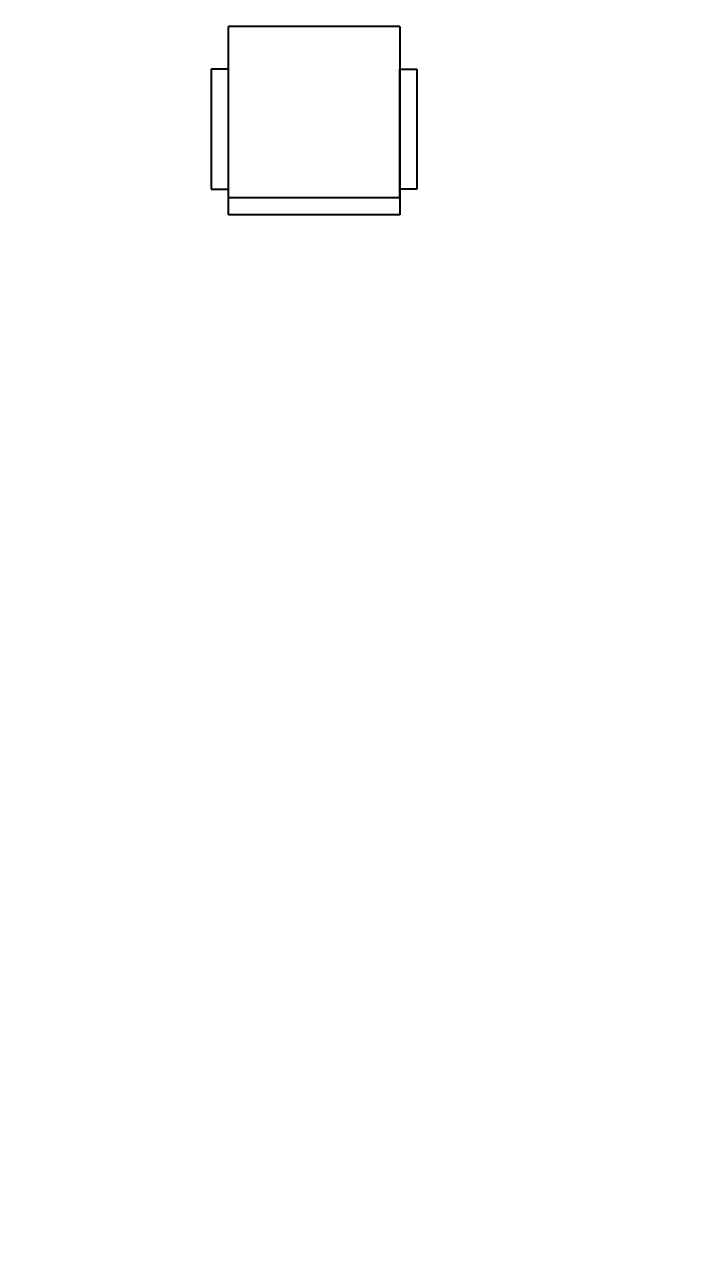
# Model space of a CAD drawing. Header units: inches. Extents: x -24938 to -15053, y -9405 to -790.
# Drawn here: x -24237 to -24196.9, y -1563.1 to -1489.9 of the extents above; entities that cross this region are included whole.
import ezdxf

# ---------------------------------------------------------------- set-up
doc = ezdxf.new("R2010")
doc.units = ezdxf.units.IN
doc.layers.add('dimension', color=10, linetype='Continuous')
doc.layers.add('indoors', color=245, linetype='Continuous')
doc.styles.get("Standard").update_dxf_attribs({"font": 'arial.ttf', "height": 36})
doc.dimstyles.new('ISO-25', dxfattribs={"dimscale": 12, "dimtxt": 2.5, "dimasz": 2, "dimexe": 1.25, "dimexo": 0.625, "dimtad": 1, "dimdec": 0, "dimlunit": 4, "dimtxsty": 'Standard', "dimblk": 'ARCHTICK', "dimcen": 2.5, "dimadec": 0, "dimazin": 0, "dimtfac": 1, "dimtdec": 0, "dimtmove": 0, "dimatfit": 3, "dimldrblk": 'ARCHTICK', "dimfxl": 1, "dimarcsym": 0})

# ---------------------------------------------------------------- blocks, each defined once
blk = doc.blocks.new('_ArchTick')
at = {"color": 0, "linetype": 'ByBlock', "const_width": 0.15}
blk.add_lwpolyline([(-0.5, -0.5), (0.5, 0.5)], dxfattribs=at)
blk = doc.blocks.new('*D30')
at = {"layer": 'Defpoints', "color": 0, "transparency": 16777216}
for p in [(-24360.729, -1366.922), (-24014.374, -1366.922), (-24014.374, -1695.325)]:
    blk.add_point(p, dxfattribs=at)
at = {"layer": 'dimension', "color": 0, "lineweight": -2, "transparency": 16777216}
for p, q in [((-24021.874, -1366.922), (-24375.729, -1366.922)), ((-24360.729, -1695.325), (-24360.729, -1366.922)), ((-24021.874, -1695.325), (-24375.729, -1695.325))]:
    blk.add_line(p, q, dxfattribs=at)
at = {"layer": 'dimension', "color": 0, "lineweight": -2, "transparency": 16777216, "xscale": 24, "yscale": 24, "zscale": 24}
for p, rotation in [((-24360.729, -1366.922), 90), ((-24360.729, -1695.325), 270)]:
    blk.add_blockref('_ArchTick', p, dxfattribs=dict(at, rotation=rotation))
at = {"layer": 'dimension', "color": 0, "transparency": 16777216, "insert": (-24386.302, -1531.123), "char_height": 36, "attachment_point": 5, "rotation": 90}
blk.add_mtext('27\'-4"', dxfattribs=at)

msp = doc.modelspace()

# ---------------------------------------------------------------- linework, layer by layer
at = {"layer": 'indoors'}
for p, q in [((-24224.985, -1500.182), (-24224.985, -1490.032)), ((-24214.836, -1490.032), (-24224.985, -1490.032)), ((-24214.836, -1490.032), (-24214.836, -1500.182)), ((-24224.985, -1492.57), (-24226, -1492.57)), ((-24226, -1492.57), (-24226, -1499.674)), ((-24224.985, -1500.182), (-24224.985, -1492.57)), ((-24214.836, -1500.182), (-24214.836, -1492.57)), ((-24214.836, -1492.57), (-24213.821, -1492.57)), ((-24213.821, -1492.57), (-24213.821, -1499.674)), ((-24226, -1499.674), (-24224.985, -1499.674)), ((-24213.821, -1499.674), (-24214.836, -1499.674)), ((-24214.836, -1500.182), (-24224.985, -1500.182)), ((-24224.985, -1501.197), (-24224.985, -1500.182)), ((-24214.836, -1500.182), (-24214.836, -1501.197)), ((-24214.836, -1501.197), (-24224.985, -1501.197))]:
    msp.add_line(p, q, dxfattribs=at)

# ---------------------------------------------------------------- dimensions: what is measured, and where the dimension line sits
at = {"layer": 'dimension'}
dim = msp.add_linear_dim(base=(-24360.729, -1366.922), p1=(-24014.374, -1695.325), p2=(-24014.374, -1366.922), angle=90, dimstyle='ISO-25', dxfattribs=at)
dim.commit()
dim.dimension.update_dxf_attribs({"geometry": '*D30', "text_midpoint": (-24386.302, -1531.123)})

doc.saveas('drawing.dxf')
